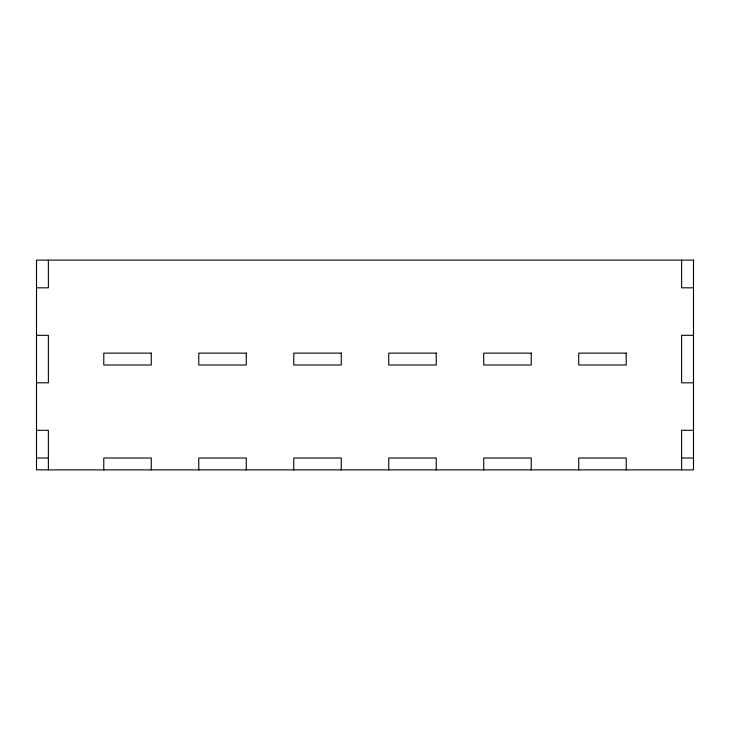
<?xml version="1.0" encoding="UTF-8"?>
<svg xmlns="http://www.w3.org/2000/svg" width="730" height="730" viewBox="0 0 730 730"><rect width="100%" height="100%" fill="white"/><g stroke="black" fill="none" stroke-linecap="round" stroke-linejoin="round"><path stroke-width="1.09" d="M36.5 287.821L48.372 287.821L48.372 260.117M693.5 287.821L681.628 287.821L681.628 260.117M36.5 335.316L48.372 335.316L48.372 382.812L36.5 382.812M693.5 335.316L681.628 335.316L681.628 382.812L693.5 382.812M36.5 430.308L48.372 430.308L48.372 469.883M693.5 430.308L681.628 430.308L681.628 469.883M36.5 458.011L48.372 458.011M681.628 458.011L693.5 458.011M626.221 469.883L626.221 458.011L578.726 458.011L578.726 469.883M531.23 469.883L531.23 458.011L483.734 458.011L483.734 469.883M436.239 469.883L436.239 458.011L388.743 458.011L388.743 469.883M341.257 469.883L341.257 458.011L293.761 458.011L293.761 469.883M246.266 469.883L246.266 458.011L198.77 458.011L198.77 469.883M151.274 469.883L151.274 458.011L103.779 458.011L103.779 469.883M693.5 260.117L36.5 260.117L36.5 469.883L693.5 469.883L693.5 260.117M151.274 353.128L103.779 353.128L103.779 365L151.274 365L151.274 353.128M246.266 353.128L198.77 353.128L198.77 365L246.266 365L246.266 353.128M341.257 353.128L293.761 353.128L293.761 365L341.257 365L341.257 353.128M436.239 353.128L388.743 353.128L388.743 365L436.239 365L436.239 353.128M531.23 353.128L483.734 353.128L483.734 365L531.23 365L531.23 353.128M626.221 353.128L578.726 353.128L578.726 365L626.221 365L626.221 353.128"/></g></svg>
